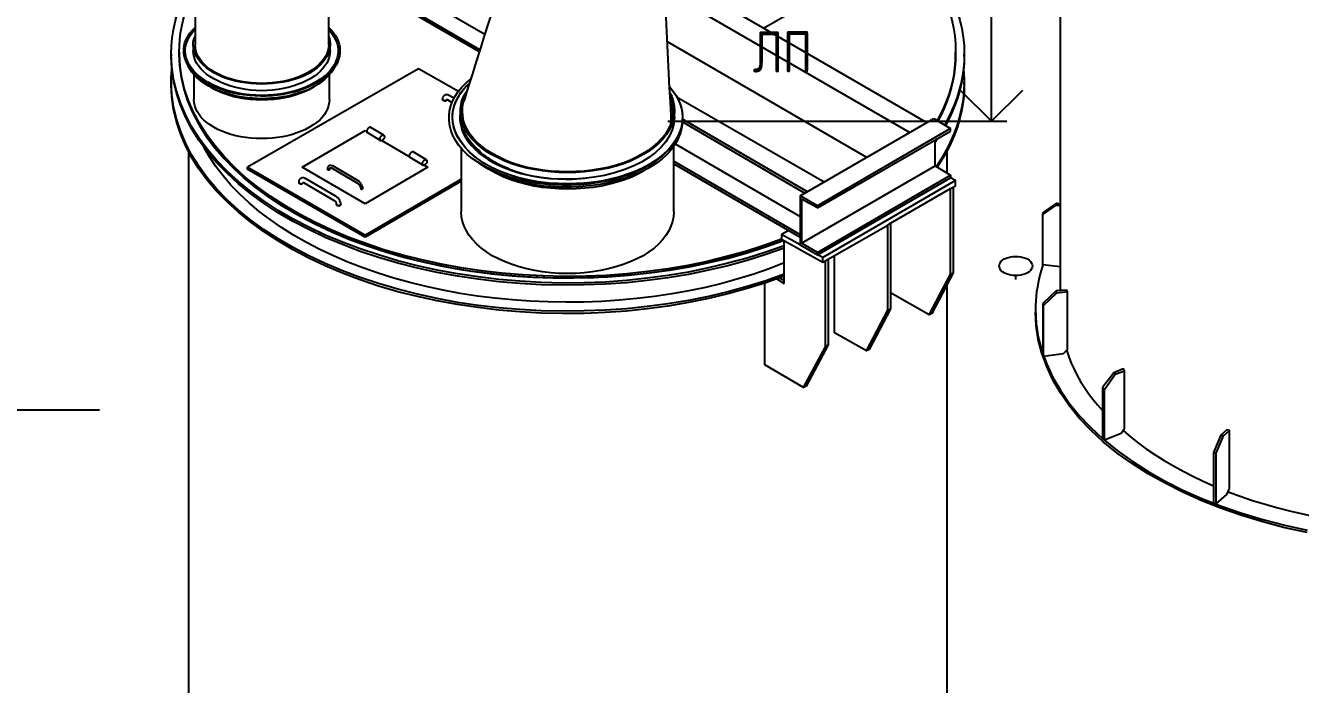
# Model space of a CAD drawing. Header units: metres. Extents: x 20 to 415, y 5 to 292.
# Drawn here: x 209.27 to 241.41, y 129.3 to 145.91 of the extents above; entities that cross this region are included whole.
import ezdxf

# ---------------------------------------------------------------- set-up
doc = ezdxf.new("R2010")
doc.units = ezdxf.units.M
for name, color, linetype in [('ВОЗДУХОВОДЫ', 7, 'Continuous'), ('ОБОЗНАЧЕНИЯ', 7, 'Continuous'), ('ОБОРУДОВАНИЕ', 8, 'Continuous')]:
    doc.layers.add(name, color=color, linetype=linetype)
doc.styles.add('GOST', font='isocpeur.ttf')

msp = doc.modelspace()

# ---------------------------------------------------------------- linework, layer by layer
at = {"layer": 'ВОЗДУХОВОДЫ'}
for points in [[(213.544, 158.511), (213.544, 145.42)], [(216.913, 145.42), (216.913, 158.511)], [(221.372, 147.348), (221.266, 147.011), (221.161, 146.676), (221.055, 146.34), (220.95, 146.006), (220.844, 145.671), (220.738, 145.337), (220.633, 145.002), (220.527, 144.667), (220.422, 144.332), (220.316, 143.995)], [(225.546, 143.626), (225.526, 143.983), (225.507, 144.339), (225.489, 144.694), (225.471, 145.049), (225.454, 145.403), (225.436, 145.758), (225.418, 146.112), (225.4, 146.468), (225.381, 146.823), (225.361, 147.18)], [(216.612, 144.464), (216.508, 144.407), (216.397, 144.354), (216.281, 144.307), (216.158, 144.264), (216.031, 144.228), (215.9, 144.197), (215.764, 144.171), (215.625, 144.151), (215.483, 144.137), (215.338, 144.129), (215.197, 144.127), (215.055, 144.131), (214.914, 144.141), (214.775, 144.156), (214.638, 144.177), (214.504, 144.204), (214.374, 144.236), (214.248, 144.274), (214.128, 144.316), (214.014, 144.364), (213.902, 144.421), (213.799, 144.481), (213.704, 144.543), (213.617, 144.609), (213.54, 144.678), (213.472, 144.75), (213.413, 144.825), (213.363, 144.903), (213.323, 144.984), (213.293, 145.068), (213.269, 145.149), (213.256, 145.23), (213.255, 145.312), (213.265, 145.394), (213.287, 145.474), (213.318, 145.554), (213.36, 145.633), (213.412, 145.709), (213.473, 145.784), (213.544, 145.856)], [(216.913, 145.856), (216.979, 145.789), (217.036, 145.721), (217.084, 145.652), (217.124, 145.58), (217.154, 145.508), (217.176, 145.434), (217.19, 145.36), (217.195, 145.286), (217.193, 145.21), (217.182, 145.135), (217.162, 145.055), (217.134, 144.978), (217.097, 144.904), (217.051, 144.831), (216.997, 144.762), (216.935, 144.696), (216.866, 144.633), (216.788, 144.573), (216.704, 144.517), (216.612, 144.464)], [(216.913, 145.42), (216.903, 145.315), (216.872, 145.212), (216.823, 145.112), (216.755, 145.015), (216.67, 144.923), (216.569, 144.837), (216.453, 144.757), (216.323, 144.685), (216.18, 144.62), (216.025, 144.565)], [(216.947, 145.269), (216.941, 145.189), (216.925, 145.111), (216.898, 145.034), (216.862, 144.958), (216.815, 144.886), (216.759, 144.815), (216.693, 144.748), (216.619, 144.683), (216.536, 144.622), (216.444, 144.565), (216.345, 144.512), (216.24, 144.463), (216.128, 144.419), (216.011, 144.379), (215.889, 144.345), (215.762, 144.316), (215.632, 144.294), (215.497, 144.277), (215.36, 144.267), (215.22, 144.263), (215.085, 144.267), (214.952, 144.277), (214.82, 144.294), (214.692, 144.316), (214.567, 144.345), (214.446, 144.379), (214.329, 144.419), (214.218, 144.463), (214.113, 144.512), (214.014, 144.565), (213.917, 144.622), (213.831, 144.683), (213.753, 144.748), (213.686, 144.815), (213.628, 144.886), (213.58, 144.958), (213.543, 145.034), (213.516, 145.111), (213.499, 145.189), (213.494, 145.269)], [(224.976, 142.369), (224.815, 142.283), (224.643, 142.204), (224.462, 142.134), (224.273, 142.073), (224.077, 142.019), (223.874, 141.975), (223.665, 141.938), (223.452, 141.911), (223.235, 141.893), (223.015, 141.883), (222.794, 141.883), (222.574, 141.891), (222.356, 141.909), (222.142, 141.935), (221.932, 141.971), (221.727, 142.016), (221.529, 142.07), (221.339, 142.133), (221.158, 142.204), (220.986, 142.285), (220.822, 142.369), (220.669, 142.46), (220.53, 142.557), (220.405, 142.659), (220.293, 142.767), (220.196, 142.88), (220.114, 142.998), (220.048, 143.12), (219.998, 143.246), (219.964, 143.375), (219.947, 143.501), (219.946, 143.628), (219.96, 143.753), (219.991, 143.878), (220.037, 144.001), (220.099, 144.122), (220.177, 144.239), (220.269, 144.353), (220.377, 144.462), (220.5, 144.565)], [(225.831, 143.643), (225.827, 143.483), (225.798, 143.326), (225.743, 143.173), (225.664, 143.024), (225.562, 142.88), (225.438, 142.743), (225.293, 142.612), (225.128, 142.489), (224.944, 142.374), (224.741, 142.269), (224.519, 142.179), (224.285, 142.102), (224.041, 142.038), (223.789, 141.986), (223.53, 141.948), (223.266, 141.924), (222.999, 141.913), (222.73, 141.916), (222.461, 141.934), (222.193, 141.967), (221.932, 142.014), (221.682, 142.075), (221.445, 142.148), (221.222, 142.234), (221.014, 142.332), (220.822, 142.44), (220.649, 142.559), (220.495, 142.688), (220.361, 142.826), (220.249, 142.973), (220.156, 143.12), (220.09, 143.271), (220.049, 143.424), (220.034, 143.577), (220.044, 143.731), (220.079, 143.884), (220.139, 144.035), (220.224, 144.182), (220.333, 144.326), (220.467, 144.464)], [(225.512, 144.347), (225.592, 144.251), (225.661, 144.152), (225.718, 144.052), (225.765, 143.95), (225.799, 143.846), (225.822, 143.741), (225.834, 143.635), (225.834, 143.527), (225.821, 143.418), (225.797, 143.308), (225.761, 143.203), (225.715, 143.101), (225.658, 143.001), (225.59, 142.903), (225.512, 142.807), (225.424, 142.714), (225.326, 142.624), (225.219, 142.536), (225.102, 142.451), (224.976, 142.369)], [(221.808, 142.168), (221.66, 142.211), (221.517, 142.258), (221.379, 142.311), (221.248, 142.367), (221.123, 142.428), (221.004, 142.493), (220.892, 142.561), (220.788, 142.634), (220.69, 142.709), (220.601, 142.788), (220.52, 142.875), (220.45, 142.963), (220.389, 143.053), (220.338, 143.144), (220.297, 143.237), (220.266, 143.33), (220.243, 143.425), (220.23, 143.519), (220.227, 143.615), (220.232, 143.71)], [(220.232, 143.71), (220.232, 143.696), (220.232, 143.682), (220.232, 143.669), (220.232, 143.656), (220.232, 143.643), (220.232, 143.631), (220.232, 143.618), (220.232, 143.605), (220.232, 143.591), (220.232, 143.576), (220.234, 143.516), (220.24, 143.456), (220.25, 143.396), (220.264, 143.336), (220.282, 143.277), (220.305, 143.218), (220.331, 143.16), (220.361, 143.102), (220.395, 143.045), (220.433, 142.989), (220.476, 142.935), (220.522, 142.881), (220.571, 142.828), (220.624, 142.776), (220.681, 142.725), (220.74, 142.676), (220.802, 142.627), (220.867, 142.579), (220.934, 142.532), (221.003, 142.487), (221.075, 142.447), (221.148, 142.41), (221.223, 142.375), (221.3, 142.341), (221.378, 142.309), (221.458, 142.278), (221.54, 142.249), (221.622, 142.221), (221.706, 142.194), (221.791, 142.168)], [(225.529, 143.928), (225.539, 143.903), (225.547, 143.878), (225.555, 143.853), (225.562, 143.828), (225.569, 143.802), (225.575, 143.777), (225.581, 143.752), (225.586, 143.727), (225.591, 143.702), (225.596, 143.677)], [(220.232, 143.677), (220.232, 143.667), (220.232, 143.657), (220.232, 143.646), (220.232, 143.636), (220.232, 143.626), (220.232, 143.616), (220.232, 143.606), (220.232, 143.596), (220.232, 143.586), (220.232, 143.576), (220.237, 143.456), (220.259, 143.336), (220.299, 143.217), (220.356, 143.101), (220.429, 142.987), (220.517, 142.877), (220.619, 142.772), (220.735, 142.671), (220.863, 142.576), (221.003, 142.487), (221.16, 142.405), (221.327, 142.33), (221.504, 142.263), (221.689, 142.204), (221.881, 142.153), (222.079, 142.111), (222.28, 142.078), (222.485, 142.054), (222.691, 142.039), (222.897, 142.034), (222.948, 142.034), (223, 142.036), (223.052, 142.038), (223.104, 142.041), (223.157, 142.045), (223.21, 142.049), (223.262, 142.053), (223.315, 142.058), (223.366, 142.062), (223.417, 142.068)], [(225.546, 143.626), (225.546, 143.606), (225.546, 143.586), (225.545, 143.566), (225.545, 143.546), (225.544, 143.526), (225.542, 143.506), (225.54, 143.486), (225.537, 143.465), (225.533, 143.445), (225.529, 143.425)], [(225.546, 143.442), (225.546, 143.457), (225.546, 143.472), (225.546, 143.487), (225.546, 143.501), (225.546, 143.515), (225.546, 143.529), (225.546, 143.542), (225.546, 143.554), (225.546, 143.566), (225.546, 143.576), (225.546, 143.581), (225.546, 143.586), (225.546, 143.591), (225.546, 143.596), (225.546, 143.601), (225.546, 143.606), (225.546, 143.611), (225.546, 143.616), (225.546, 143.621), (225.546, 143.626)]]:
    msp.add_lwpolyline(points, dxfattribs=at)
at = {"layer": 'ОБОЗНАЧЕНИЯ'}
for points in [[(233.625, 143.492), (233.625, 146.258), (240.078, 146.258)], [(232.837, 144.28), (233.625, 143.492), (234.413, 144.28)], [(225.462, 143.492), (234.01, 143.492)], [(233.943, 139.671), (233.898, 139.702), (233.863, 139.736), (233.838, 139.772), (233.823, 139.809), (233.818, 139.847), (233.823, 139.884), (233.838, 139.921), (233.863, 139.957), (233.898, 139.991), (233.943, 140.023), (233.996, 140.045), (234.053, 140.063), (234.112, 140.075), (234.174, 140.083), (234.237, 140.085), (234.299, 140.083), (234.361, 140.075), (234.421, 140.063), (234.477, 140.045), (234.53, 140.023), (234.575, 139.991), (234.611, 139.957), (234.636, 139.921), (234.651, 139.884), (234.656, 139.847), (234.651, 139.809), (234.636, 139.772), (234.611, 139.736), (234.575, 139.702), (234.53, 139.671), (234.477, 139.648), (234.421, 139.63), (234.361, 139.618), (234.299, 139.61), (234.237, 139.608), (234.174, 139.61), (234.112, 139.618), (234.053, 139.63), (233.996, 139.648), (233.943, 139.671), (233.943, 139.671)], [(234.228, 139.604), (234.228, 139.503)], [(204.677, 133.452), (204.677, 136.218), (211.13, 136.218)]]:
    msp.add_lwpolyline(points, dxfattribs=at)
at = {"layer": 'ОБОРУДОВАНИЕ'}
for points in [[(235.351, 154.438), (235.351, 139.218)], [(230.306, 148.957), (230.532, 148.803), (230.748, 148.645), (230.954, 148.482), (231.15, 148.315), (231.335, 148.144), (231.509, 147.968), (231.673, 147.789), (231.826, 147.606), (231.968, 147.42), (232.1, 147.23), (232.219, 147.038), (232.325, 146.844), (232.418, 146.648), (232.499, 146.451), (232.567, 146.252), (232.622, 146.051), (232.665, 145.849), (232.696, 145.646), (232.714, 145.441), (232.72, 145.236)], [(230.34, 149.074), (230.581, 148.911), (230.812, 148.744), (231.033, 148.573), (231.243, 148.398), (231.442, 148.219), (231.63, 148.036), (231.807, 147.849), (231.972, 147.658), (232.125, 147.463), (232.267, 147.264), (232.392, 147.066), (232.504, 146.866), (232.604, 146.663), (232.691, 146.457), (232.766, 146.25), (232.827, 146.04), (232.875, 145.829), (232.91, 145.615), (232.931, 145.401), (232.938, 145.185)], [(216.913, 147.968), (220.852, 145.688)], [(227.876, 145.839), (231.262, 147.8)], [(216.913, 147.515), (220.718, 145.303)], [(216.913, 147.448), (220.702, 145.252)], [(212.941, 145.185), (212.947, 145.39), (212.965, 145.594), (212.995, 145.795), (213.037, 145.995), (213.092, 146.193), (213.158, 146.39), (213.236, 146.585), (213.327, 146.779), (213.43, 146.972), (213.544, 147.163)], [(231.982, 143.459), (225.764, 147.063)], [(213.142, 145.236), (213.146, 145.396), (213.158, 145.557), (213.178, 145.718), (213.206, 145.878), (213.242, 146.038), (213.287, 146.197), (213.339, 146.356), (213.399, 146.514), (213.468, 146.671), (213.544, 146.828)], [(225.428, 146.761), (231.563, 143.207)], [(213.293, 145.269), (213.295, 145.324), (213.303, 145.379), (213.315, 145.435), (213.333, 145.489), (213.356, 145.544), (213.383, 145.597), (213.416, 145.651), (213.454, 145.703), (213.496, 145.755), (213.544, 145.805)], [(213.494, 145.42), (213.494, 145.445), (213.496, 145.468), (213.498, 145.491), (213.502, 145.514), (213.506, 145.535), (213.512, 145.556), (213.519, 145.577), (213.526, 145.597), (213.535, 145.618), (213.544, 145.638)], [(216.913, 145.805), (216.933, 145.78), (216.953, 145.755), (216.973, 145.73), (216.992, 145.705), (217.01, 145.68), (217.027, 145.655), (217.043, 145.629), (217.057, 145.604), (217.07, 145.579), (217.081, 145.554)], [(216.913, 145.638), (216.918, 145.618), (216.923, 145.597), (216.928, 145.577), (216.932, 145.556), (216.936, 145.535), (216.94, 145.514), (216.943, 145.491), (216.945, 145.468), (216.946, 145.445), (216.947, 145.42)], [(213.494, 145.42), (213.494, 145.269)], [(216.947, 145.42), (216.941, 145.345), (216.925, 145.27), (216.898, 145.195), (216.862, 145.121), (216.815, 145.049), (216.759, 144.978), (216.693, 144.909), (216.619, 144.842), (216.536, 144.778), (216.444, 144.716), (216.345, 144.663), (216.24, 144.615), (216.128, 144.573), (216.011, 144.536), (215.889, 144.504), (215.762, 144.478), (215.632, 144.458), (215.497, 144.443), (215.36, 144.434), (215.22, 144.431), (215.085, 144.434), (214.952, 144.443), (214.82, 144.458), (214.692, 144.478), (214.567, 144.504), (214.446, 144.536), (214.329, 144.573), (214.218, 144.615), (214.113, 144.663), (214.014, 144.716), (213.917, 144.778), (213.831, 144.842), (213.753, 144.909), (213.686, 144.978), (213.628, 145.049), (213.58, 145.121), (213.543, 145.195), (213.516, 145.27), (213.499, 145.345), (213.494, 145.42)], [(216.913, 145.42), (216.908, 145.345), (216.892, 145.27), (216.865, 145.195), (216.828, 145.123), (216.781, 145.051), (216.725, 144.982), (216.66, 144.915), (216.585, 144.851), (216.502, 144.79), (216.41, 144.733), (216.316, 144.68), (216.214, 144.632), (216.106, 144.59), (215.992, 144.553), (215.872, 144.521), (215.748, 144.495), (215.62, 144.475), (215.489, 144.46), (215.356, 144.451), (215.22, 144.448), (215.09, 144.451), (214.96, 144.46), (214.831, 144.475), (214.705, 144.495), (214.581, 144.521), (214.461, 144.553), (214.345, 144.59), (214.235, 144.632), (214.129, 144.68), (214.03, 144.733), (213.939, 144.79), (213.857, 144.851), (213.785, 144.915), (213.722, 144.982), (213.668, 145.051), (213.624, 145.123), (213.589, 145.195), (213.564, 145.27), (213.549, 145.345), (213.544, 145.42)], [(216.947, 145.269), (216.947, 145.42)], [(217.081, 145.554), (217.095, 145.528), (217.107, 145.502), (217.118, 145.475), (217.126, 145.447), (217.133, 145.418), (217.139, 145.389), (217.143, 145.359), (217.146, 145.329), (217.147, 145.299), (217.148, 145.269)], [(225.445, 145.504), (230.474, 142.587)], [(228.395, 140.358), (227.936, 140.194), (227.463, 140.046), (226.979, 139.913), (226.484, 139.796), (225.98, 139.694), (225.466, 139.607), (224.945, 139.536), (224.418, 139.481), (223.886, 139.442), (223.35, 139.419), (222.808, 139.417), (222.269, 139.431), (221.734, 139.461), (221.203, 139.508), (220.679, 139.57), (220.16, 139.648), (219.649, 139.743), (219.147, 139.854), (218.654, 139.98), (218.17, 140.123), (217.705, 140.276), (217.256, 140.444), (216.824, 140.626), (216.41, 140.821), (216.015, 141.028), (215.639, 141.248), (215.283, 141.479), (214.949, 141.721), (214.637, 141.973), (214.349, 142.235), (214.085, 142.51), (213.848, 142.79), (213.638, 143.075), (213.455, 143.365), (213.299, 143.66), (213.171, 143.959), (213.071, 144.261), (212.999, 144.566), (212.955, 144.875), (212.941, 145.185)], [(212.941, 145.185), (212.941, 145.135)], [(228.395, 140.291), (227.936, 140.132), (227.463, 139.986), (226.979, 139.854), (226.484, 139.737), (225.98, 139.635), (225.466, 139.549), (224.945, 139.478), (224.418, 139.424), (223.886, 139.388), (223.35, 139.369), (222.808, 139.363), (222.269, 139.374), (221.734, 139.403), (221.203, 139.449), (220.679, 139.511), (220.16, 139.59), (219.649, 139.684), (219.147, 139.793), (218.654, 139.917), (218.17, 140.056), (217.705, 140.213), (217.256, 140.384), (216.824, 140.567), (216.41, 140.762), (216.015, 140.97), (215.639, 141.189), (215.283, 141.421), (214.949, 141.664), (214.637, 141.919), (214.349, 142.185), (214.085, 142.455), (213.848, 142.733), (213.638, 143.017), (213.455, 143.308), (213.299, 143.603), (213.171, 143.903), (213.071, 144.207), (212.999, 144.514), (212.955, 144.824), (212.941, 145.135)], [(213.142, 145.236), (213.142, 145.185)], [(228.328, 140.525), (227.879, 140.362), (227.417, 140.214), (226.942, 140.081), (226.457, 139.963), (225.963, 139.861), (225.46, 139.775), (224.949, 139.704), (224.432, 139.649), (223.91, 139.61), (223.383, 139.587), (222.852, 139.584), (222.323, 139.597), (221.797, 139.625), (221.277, 139.668), (220.762, 139.727), (220.254, 139.802), (219.753, 139.892), (219.261, 139.998), (218.778, 140.119), (218.305, 140.257), (217.845, 140.41), (217.401, 140.576), (216.974, 140.756), (216.564, 140.948), (216.174, 141.152), (215.803, 141.368), (215.452, 141.594), (215.123, 141.831), (214.817, 142.079), (214.533, 142.336), (214.274, 142.605), (214.041, 142.88), (213.833, 143.161), (213.652, 143.446), (213.498, 143.735), (213.371, 144.029), (213.271, 144.326), (213.2, 144.627), (213.156, 144.93), (213.142, 145.236)], [(227.993, 140.358), (227.544, 140.209), (227.082, 140.075), (226.608, 139.954), (226.124, 139.849), (225.632, 139.759), (225.132, 139.683), (224.625, 139.623), (224.114, 139.579), (223.599, 139.55), (223.082, 139.536), (222.564, 139.539), (222.048, 139.558), (221.534, 139.593), (221.024, 139.644), (220.519, 139.71), (220.021, 139.792), (219.531, 139.89), (219.05, 140.003), (218.579, 140.131), (218.12, 140.274), (217.675, 140.427), (217.246, 140.593), (216.834, 140.772), (216.439, 140.964), (216.063, 141.167), (215.705, 141.381), (215.368, 141.605), (215.051, 141.84), (214.756, 142.083), (214.483, 142.336), (214.234, 142.601), (214.009, 142.872), (213.809, 143.149), (213.634, 143.43), (213.486, 143.717), (213.363, 144.006), (213.267, 144.298), (213.198, 144.593), (213.156, 144.889), (213.142, 145.185)], [(213.142, 145.185), (213.156, 144.879), (213.2, 144.575), (213.271, 144.273), (213.371, 143.974), (213.498, 143.679), (213.652, 143.388), (213.833, 143.103), (214.041, 142.824), (214.274, 142.551), (214.533, 142.285), (214.821, 142.029), (215.132, 141.781), (215.463, 141.544), (215.816, 141.317), (216.188, 141.102), (216.58, 140.898), (216.99, 140.706), (217.417, 140.526), (217.861, 140.36), (218.321, 140.207), (218.799, 140.069), (219.287, 139.947), (219.784, 139.842), (220.289, 139.752), (220.8, 139.679), (221.317, 139.622), (221.838, 139.58), (222.362, 139.555), (222.889, 139.546), (223.417, 139.553), (223.948, 139.576), (224.474, 139.615), (224.993, 139.67), (225.506, 139.741), (226.011, 139.828), (226.507, 139.93), (226.992, 140.047), (227.467, 140.18), (227.929, 140.328), (228.378, 140.492)], [(217.148, 145.269), (217.142, 145.179), (217.124, 145.091), (217.095, 145.004), (217.054, 144.919), (217.001, 144.837), (216.938, 144.759), (216.864, 144.683), (216.779, 144.611), (216.684, 144.544), (216.578, 144.481), (216.469, 144.419), (216.352, 144.363), (216.228, 144.313), (216.098, 144.269), (215.962, 144.232), (215.821, 144.201), (215.676, 144.177), (215.527, 144.16), (215.375, 144.15), (215.22, 144.146), (215.07, 144.15), (214.922, 144.16), (214.775, 144.177), (214.631, 144.201), (214.491, 144.232), (214.355, 144.269), (214.224, 144.313), (214.097, 144.363), (213.977, 144.419), (213.863, 144.481), (213.761, 144.544), (213.668, 144.611), (213.584, 144.683), (213.51, 144.759), (213.446, 144.837), (213.392, 144.919), (213.349, 145.004), (213.318, 145.091), (213.299, 145.179), (213.293, 145.269)], [(216.947, 145.269), (216.941, 145.189), (216.925, 145.111), (216.898, 145.034), (216.862, 144.958), (216.815, 144.886), (216.759, 144.815), (216.693, 144.748), (216.619, 144.683), (216.536, 144.622), (216.444, 144.565), (216.345, 144.512), (216.24, 144.463), (216.128, 144.419), (216.011, 144.379), (215.889, 144.345), (215.762, 144.316), (215.632, 144.294), (215.497, 144.277), (215.36, 144.267), (215.22, 144.263), (215.085, 144.267), (214.952, 144.277), (214.82, 144.294), (214.692, 144.316), (214.567, 144.345), (214.446, 144.379), (214.329, 144.419), (214.218, 144.463), (214.113, 144.512), (214.014, 144.565), (213.917, 144.622), (213.831, 144.683), (213.753, 144.748), (213.686, 144.815), (213.628, 144.886), (213.58, 144.958), (213.543, 145.034), (213.516, 145.111), (213.499, 145.189), (213.494, 145.269)], [(232.72, 145.236), (232.715, 145.06), (232.702, 144.884), (232.679, 144.709), (232.646, 144.534), (232.605, 144.36), (232.553, 144.187), (232.492, 144.015), (232.422, 143.845), (232.341, 143.676), (232.25, 143.509)], [(232.72, 145.185), (232.715, 145.014), (232.702, 144.843), (232.679, 144.673), (232.647, 144.503), (232.607, 144.333), (232.557, 144.163), (232.498, 143.994), (232.43, 143.826), (232.353, 143.659), (232.267, 143.492)], [(232.267, 143.492), (232.353, 143.659), (232.43, 143.826), (232.498, 143.994), (232.557, 144.163), (232.607, 144.333), (232.647, 144.503), (232.679, 144.673), (232.702, 144.843), (232.715, 145.014), (232.72, 145.185)], [(232.938, 145.185), (232.933, 145.004), (232.918, 144.823), (232.892, 144.643), (232.857, 144.462), (232.812, 144.282), (232.757, 144.103), (232.691, 143.924), (232.616, 143.746), (232.53, 143.568), (232.435, 143.392)], [(232.938, 145.135), (232.933, 144.954), (232.918, 144.775), (232.893, 144.597), (232.859, 144.42), (232.816, 144.245), (232.764, 144.071), (232.703, 143.898), (232.633, 143.727), (232.555, 143.559), (232.468, 143.392)], [(232.72, 145.185), (232.72, 145.236)], [(232.938, 145.135), (232.938, 145.185)], [(212.941, 144.481), (212.941, 144.512), (212.941, 144.543), (212.941, 144.575), (212.942, 144.608), (212.943, 144.64), (212.944, 144.673), (212.946, 144.706), (212.949, 144.738), (212.953, 144.769), (212.958, 144.8)], [(217.064, 144.867), (217.025, 144.797), (216.98, 144.73), (216.927, 144.665), (216.868, 144.602), (216.802, 144.542), (216.73, 144.484), (216.651, 144.429), (216.566, 144.376), (216.474, 144.327), (216.377, 144.28), (216.274, 144.241), (216.168, 144.206), (216.058, 144.174), (215.946, 144.145), (215.83, 144.121), (215.712, 144.1), (215.592, 144.084), (215.469, 144.072), (215.346, 144.065), (215.22, 144.062), (215.1, 144.065), (214.98, 144.072), (214.86, 144.084), (214.742, 144.1), (214.625, 144.121), (214.511, 144.145), (214.399, 144.174), (214.289, 144.206), (214.183, 144.241), (214.081, 144.28), (213.983, 144.327), (213.89, 144.376), (213.803, 144.429), (213.722, 144.484), (213.647, 144.542), (213.579, 144.602), (213.517, 144.665), (213.463, 144.73), (213.416, 144.797), (213.377, 144.867)], [(219.176, 144.816), (214.868, 142.336)], [(220.182, 144.247), (219.176, 144.816)], [(232.921, 144.8), (232.921, 144.769), (232.923, 144.738), (232.925, 144.706), (232.927, 144.673), (232.929, 144.64), (232.932, 144.608), (232.934, 144.575), (232.936, 144.543), (232.937, 144.512), (232.938, 144.481)], [(228.395, 139.637), (227.936, 139.474), (227.463, 139.326), (226.979, 139.193), (226.484, 139.076), (225.98, 138.975), (225.466, 138.89), (224.945, 138.821), (224.418, 138.769), (223.886, 138.734), (223.35, 138.715), (222.808, 138.709), (222.269, 138.719), (221.734, 138.746), (221.203, 138.791), (220.679, 138.851), (220.16, 138.929), (219.649, 139.023), (219.147, 139.133), (218.654, 139.26), (218.17, 139.402), (217.705, 139.556), (217.256, 139.723), (216.824, 139.905), (216.41, 140.1), (216.015, 140.308), (215.639, 140.527), (215.283, 140.758), (214.949, 141), (214.637, 141.253), (214.349, 141.514), (214.085, 141.789), (213.848, 142.071), (213.638, 142.358), (213.455, 142.65), (213.299, 142.948), (213.171, 143.249), (213.071, 143.553), (212.999, 143.861), (212.955, 144.17), (212.941, 144.481)], [(212.941, 144.481), (212.941, 144.414)], [(228.395, 139.587), (227.936, 139.423), (227.463, 139.275), (226.979, 139.142), (226.484, 139.025), (225.98, 138.923), (225.466, 138.836), (224.945, 138.765), (224.418, 138.71), (223.886, 138.671), (223.35, 138.648), (222.808, 138.646), (222.269, 138.66), (221.734, 138.69), (221.203, 138.736), (220.679, 138.797), (220.16, 138.874), (219.649, 138.966), (219.147, 139.074), (218.654, 139.197), (218.17, 139.335), (217.705, 139.493), (217.256, 139.665), (216.824, 139.849), (216.41, 140.046), (216.015, 140.255), (215.639, 140.476), (215.283, 140.708), (214.949, 140.95), (214.637, 141.202), (214.349, 141.464), (214.085, 141.735), (213.848, 142.012), (213.638, 142.297), (213.455, 142.587), (213.299, 142.883), (213.171, 143.183), (213.071, 143.487), (212.999, 143.794), (212.955, 144.103), (212.941, 144.414)], [(213.511, 144.666), (213.511, 144.045)], [(216.511, 144.347), (216.411, 144.289), (216.303, 144.237), (216.187, 144.19), (216.064, 144.148), (215.935, 144.112), (215.8, 144.083), (215.661, 144.059), (215.517, 144.043), (215.37, 144.032), (215.22, 144.029), (215.075, 144.032), (214.932, 144.043), (214.791, 144.059), (214.654, 144.083), (214.521, 144.112), (214.393, 144.148), (214.27, 144.19), (214.155, 144.237), (214.046, 144.289), (213.946, 144.347)], [(216.93, 144.045), (216.93, 144.666)], [(220.031, 143.593), (220.036, 143.683), (220.049, 143.774), (220.071, 143.864), (220.102, 143.953), (220.142, 144.041), (220.19, 144.129), (220.247, 144.215), (220.312, 144.3), (220.385, 144.383), (220.467, 144.464)], [(225.512, 144.364), (225.537, 144.329), (225.562, 144.295), (225.587, 144.262), (225.611, 144.229), (225.634, 144.196), (225.656, 144.164), (225.677, 144.131), (225.696, 144.097), (225.714, 144.063), (225.73, 144.029)], [(232.938, 144.481), (232.93, 144.26), (232.908, 144.041), (232.871, 143.823), (232.82, 143.606), (232.756, 143.392), (232.677, 143.179), (232.585, 142.969), (232.481, 142.761), (232.363, 142.555), (232.234, 142.352)], [(232.938, 144.414), (232.931, 144.203), (232.91, 143.99), (232.875, 143.778), (232.826, 143.567), (232.764, 143.356), (232.688, 143.147), (232.598, 142.94), (232.496, 142.735), (232.38, 142.534), (232.25, 142.336)], [(232.938, 144.414), (232.938, 144.481)], [(216.93, 144.045), (216.925, 143.965), (216.91, 143.887), (216.885, 143.81), (216.85, 143.735), (216.804, 143.662), (216.749, 143.592), (216.684, 143.524), (216.608, 143.46), (216.523, 143.399), (216.427, 143.341), (216.328, 143.289), (216.223, 143.241), (216.112, 143.199), (215.995, 143.162), (215.874, 143.13), (215.749, 143.104), (215.62, 143.083), (215.489, 143.068), (215.356, 143.059), (215.22, 143.056), (215.085, 143.059), (214.952, 143.068), (214.82, 143.083), (214.692, 143.104), (214.567, 143.13), (214.446, 143.162), (214.329, 143.199), (214.218, 143.241), (214.113, 143.289), (214.014, 143.341), (213.922, 143.399), (213.839, 143.46), (213.764, 143.524), (213.699, 143.592), (213.643, 143.662), (213.596, 143.735), (213.559, 143.81), (213.532, 143.887), (213.516, 143.965), (213.511, 144.045)], [(219.947, 144.146), (219.947, 144.146), (219.945, 144.146), (219.943, 144.146), (219.94, 144.147), (219.937, 144.148), (219.933, 144.15), (219.928, 144.152), (219.924, 144.155), (219.919, 144.158), (219.914, 144.163), (219.908, 144.163), (219.902, 144.163), (219.895, 144.162), (219.887, 144.162), (219.878, 144.161), (219.869, 144.159), (219.86, 144.157), (219.85, 144.154), (219.84, 144.151), (219.83, 144.146), (219.825, 144.141), (219.82, 144.136), (219.815, 144.13), (219.81, 144.125), (219.805, 144.119), (219.8, 144.112), (219.795, 144.105), (219.79, 144.097), (219.785, 144.088), (219.78, 144.079), (219.78, 144.074), (219.78, 144.071), (219.78, 144.068), (219.78, 144.065), (219.78, 144.062), (219.78, 144.06), (219.78, 144.057), (219.78, 144.054), (219.78, 144.05), (219.78, 144.045)], [(219.897, 144.045), (219.897, 144.045), (219.897, 144.044), (219.896, 144.042), (219.896, 144.04), (219.895, 144.037), (219.893, 144.035), (219.891, 144.032), (219.888, 144.03), (219.885, 144.029), (219.88, 144.029), (219.88, 144.028), (219.878, 144.027), (219.876, 144.025), (219.873, 144.023), (219.87, 144.02), (219.866, 144.018), (219.861, 144.016), (219.857, 144.014), (219.852, 144.012), (219.847, 144.012), (219.842, 144.012), (219.837, 144.012), (219.832, 144.012), (219.827, 144.013), (219.822, 144.014), (219.816, 144.016), (219.811, 144.018), (219.806, 144.02), (219.801, 144.024), (219.796, 144.029), (219.796, 144.029), (219.795, 144.029), (219.793, 144.029), (219.791, 144.03), (219.788, 144.031), (219.785, 144.032), (219.783, 144.035), (219.781, 144.037), (219.78, 144.041), (219.78, 144.045)], [(219.78, 144.045), (219.78, 144.045), (219.78, 144.045)], [(219.78, 144.045), (219.78, 144.045), (219.781, 144.04), (219.783, 144.036), (219.787, 144.031), (219.793, 144.026), (219.799, 144.022), (219.805, 144.019), (219.812, 144.016), (219.818, 144.014), (219.824, 144.012), (219.83, 144.012), (219.83, 144.012), (219.832, 144.012), (219.834, 144.012), (219.836, 144.012), (219.838, 144.012), (219.841, 144.012), (219.843, 144.012), (219.845, 144.012), (219.846, 144.012), (219.847, 144.012)], [(219.847, 144.012), (219.847, 144.012), (219.849, 144.012), (219.85, 144.012), (219.853, 144.012), (219.855, 144.012), (219.858, 144.012), (219.86, 144.012), (219.862, 144.012), (219.863, 144.012), (219.863, 144.012), (219.868, 144.016), (219.872, 144.02), (219.875, 144.023), (219.878, 144.025), (219.88, 144.027), (219.883, 144.028), (219.886, 144.028), (219.889, 144.028), (219.892, 144.029), (219.897, 144.029), (219.897, 144.029), (219.897, 144.03), (219.897, 144.032), (219.897, 144.035), (219.897, 144.037), (219.897, 144.04), (219.897, 144.042), (219.897, 144.044), (219.897, 144.045), (219.897, 144.045)], [(219.88, 144.045), (219.897, 144.045)], [(219.897, 144.045), (220.014, 143.962)], [(220.065, 144.079), (219.947, 144.146)], [(220.232, 143.744), (220.234, 143.804), (220.24, 143.862), (220.25, 143.92), (220.263, 143.977), (220.28, 144.033), (220.301, 144.088), (220.325, 144.141), (220.352, 144.194), (220.383, 144.246), (220.417, 144.297)], [(220.282, 143.744), (220.283, 143.784), (220.285, 143.824), (220.288, 143.864), (220.293, 143.905), (220.299, 143.945), (220.308, 143.985), (220.319, 144.025), (220.332, 144.066), (220.348, 144.106), (220.366, 144.146)], [(225.512, 144.213), (225.517, 144.208), (225.521, 144.203), (225.524, 144.198), (225.526, 144.193), (225.529, 144.188), (225.531, 144.183), (225.534, 144.178), (225.537, 144.173), (225.541, 144.168), (225.546, 144.163)], [(225.529, 144.112), (225.543, 144.077), (225.555, 144.042), (225.566, 144.007), (225.574, 143.971), (225.581, 143.934), (225.587, 143.898), (225.591, 143.86), (225.594, 143.822), (225.595, 143.783), (225.596, 143.744)], [(225.546, 144.163), (225.56, 144.123), (225.574, 144.082), (225.586, 144.042), (225.597, 144.001), (225.607, 143.96), (225.615, 143.918), (225.621, 143.875), (225.626, 143.832), (225.629, 143.788), (225.63, 143.744)], [(225.68, 144.112), (229.401, 141.967)], [(225.73, 144.029), (225.749, 143.984), (225.766, 143.94), (225.781, 143.897), (225.794, 143.853), (225.806, 143.811), (225.815, 143.768), (225.822, 143.725), (225.827, 143.682), (225.83, 143.638), (225.831, 143.593)], [(220.232, 143.744), (220.232, 143.593)], [(225.63, 143.744), (225.621, 143.623), (225.596, 143.503), (225.554, 143.385), (225.497, 143.268), (225.424, 143.155), (225.336, 143.045), (225.234, 142.939), (225.117, 142.838), (224.986, 142.743), (224.842, 142.654), (224.686, 142.568), (224.519, 142.491), (224.344, 142.423), (224.16, 142.365), (223.968, 142.315), (223.77, 142.274), (223.566, 142.242), (223.358, 142.22), (223.146, 142.206), (222.931, 142.202), (222.72, 142.206), (222.512, 142.22), (222.306, 142.242), (222.104, 142.274), (221.906, 142.315), (221.714, 142.365), (221.529, 142.423), (221.351, 142.491), (221.181, 142.568), (221.02, 142.654), (220.876, 142.743), (220.745, 142.838), (220.628, 142.939), (220.526, 143.045), (220.438, 143.155), (220.365, 143.268), (220.307, 143.385), (220.266, 143.503), (220.241, 143.623), (220.232, 143.744)], [(220.282, 143.744), (220.282, 143.754), (220.282, 143.764), (220.282, 143.774), (220.282, 143.784), (220.282, 143.794), (220.282, 143.804), (220.282, 143.814), (220.282, 143.824), (220.282, 143.834), (220.282, 143.844), (220.283, 143.859), (220.284, 143.874), (220.287, 143.89), (220.29, 143.905), (220.293, 143.92), (220.297, 143.935), (220.301, 143.95), (220.306, 143.965), (220.311, 143.98), (220.316, 143.995)], [(225.596, 143.744), (225.588, 143.624), (225.562, 143.505), (225.521, 143.389), (225.465, 143.274), (225.393, 143.163), (225.306, 143.056), (225.206, 142.952), (225.092, 142.853), (224.965, 142.759), (224.825, 142.671), (224.669, 142.585), (224.502, 142.508), (224.327, 142.44), (224.144, 142.381), (223.953, 142.332), (223.757, 142.291), (223.555, 142.259), (223.35, 142.236), (223.141, 142.223), (222.931, 142.218), (222.721, 142.223), (222.514, 142.236), (222.31, 142.259), (222.111, 142.291), (221.917, 142.332), (221.729, 142.381), (221.548, 142.44), (221.374, 142.508), (221.209, 142.585), (221.054, 142.671), (220.91, 142.759), (220.78, 142.853), (220.665, 142.952), (220.565, 143.056), (220.479, 143.163), (220.409, 143.274), (220.354, 143.389), (220.314, 143.505), (220.291, 143.624), (220.282, 143.744)], [(225.63, 143.593), (225.63, 143.744)], [(225.831, 143.593), (225.822, 143.458), (225.795, 143.326), (225.751, 143.196), (225.69, 143.07), (225.613, 142.948), (225.519, 142.829), (225.41, 142.715), (225.286, 142.605), (225.146, 142.501), (224.993, 142.403), (224.821, 142.312), (224.64, 142.23), (224.449, 142.157), (224.25, 142.094), (224.044, 142.04), (223.83, 141.996), (223.612, 141.962), (223.388, 141.937), (223.161, 141.922), (222.931, 141.917), (222.701, 141.922), (222.474, 141.937), (222.25, 141.962), (222.032, 141.996), (221.82, 142.04), (221.615, 142.094), (221.418, 142.157), (221.231, 142.23), (221.053, 142.312), (220.886, 142.403), (220.732, 142.501), (220.591, 142.605), (220.465, 142.715), (220.353, 142.829), (220.257, 142.948), (220.178, 143.07), (220.114, 143.196), (220.068, 143.326), (220.04, 143.458), (220.031, 143.593)], [(220.232, 143.593), (220.232, 143.588), (220.232, 143.583), (220.232, 143.578), (220.232, 143.573), (220.232, 143.568), (220.232, 143.563), (220.232, 143.558), (220.232, 143.553), (220.232, 143.548), (220.232, 143.543), (220.237, 143.528), (220.241, 143.514), (220.244, 143.501), (220.246, 143.488), (220.249, 143.476), (220.251, 143.463), (220.254, 143.45), (220.257, 143.437), (220.261, 143.423), (220.266, 143.408), (220.266, 143.393), (220.268, 143.378), (220.27, 143.364), (220.273, 143.349), (220.276, 143.335), (220.28, 143.322), (220.285, 143.309), (220.289, 143.296), (220.294, 143.285), (220.299, 143.274), (220.309, 143.259), (220.318, 143.244), (220.325, 143.23), (220.333, 143.215), (220.339, 143.201), (220.345, 143.188), (220.351, 143.174), (220.356, 143.162), (220.361, 143.151), (220.366, 143.14), (220.376, 143.125), (220.386, 143.11), (220.396, 143.096), (220.407, 143.081), (220.417, 143.067), (220.427, 143.053), (220.437, 143.04), (220.447, 143.028), (220.457, 143.017), (220.467, 143.006), (220.487, 142.981), (220.507, 142.956), (220.528, 142.931), (220.549, 142.906), (220.572, 142.88), (220.595, 142.855), (220.619, 142.83), (220.645, 142.805), (220.672, 142.78), (220.702, 142.755), (220.712, 142.74), (220.723, 142.726), (220.736, 142.714), (220.749, 142.701), (220.762, 142.69), (220.776, 142.679), (220.791, 142.668), (220.806, 142.658), (220.821, 142.647), (220.836, 142.637), (220.851, 142.627), (220.868, 142.616), (220.885, 142.604), (220.902, 142.591), (220.919, 142.579), (220.937, 142.566), (220.954, 142.554), (220.971, 142.542), (220.988, 142.531), (221.003, 142.52), (221.038, 142.5), (221.074, 142.48), (221.109, 142.46), (221.145, 142.441), (221.181, 142.422), (221.218, 142.403), (221.256, 142.385), (221.293, 142.368), (221.332, 142.351), (221.372, 142.336), (221.413, 142.316), (221.454, 142.297), (221.496, 142.28), (221.539, 142.262), (221.582, 142.246), (221.624, 142.23), (221.667, 142.214), (221.709, 142.198), (221.75, 142.183), (221.791, 142.168)], [(225.831, 143.509), (225.825, 143.404), (225.809, 143.3), (225.782, 143.198), (225.744, 143.097), (225.697, 142.998), (225.639, 142.901), (225.571, 142.806), (225.494, 142.714), (225.407, 142.624), (225.311, 142.537), (225.202, 142.454), (225.084, 142.376), (224.96, 142.303), (224.829, 142.235), (224.691, 142.172), (224.547, 142.114), (224.398, 142.062), (224.243, 142.014), (224.084, 141.971), (223.92, 141.933), (223.748, 141.901), (223.574, 141.875), (223.399, 141.855), (223.223, 141.841), (223.046, 141.833), (222.869, 141.831), (222.691, 141.835), (222.513, 141.845), (222.336, 141.861), (222.16, 141.883), (221.991, 141.916), (221.825, 141.954), (221.663, 141.996), (221.507, 142.044), (221.355, 142.097), (221.21, 142.155), (221.071, 142.218), (220.94, 142.285), (220.817, 142.358), (220.702, 142.436)], [(225.63, 143.593), (225.616, 143.433), (225.574, 143.277), (225.506, 143.124), (225.413, 142.977), (225.294, 142.837), (225.152, 142.703), (224.986, 142.579), (224.797, 142.464), (224.587, 142.361), (224.356, 142.269), (224.114, 142.191), (223.862, 142.128), (223.602, 142.081), (223.336, 142.049), (223.067, 142.032), (222.796, 142.031), (222.526, 142.046), (222.259, 142.076), (221.996, 142.122), (221.741, 142.185)], [(228.982, 141.716), (225.831, 143.543)], [(225.831, 143.509), (225.831, 143.543)], [(225.831, 143.476), (228.915, 141.682)], [(228.798, 141.615), (232.167, 143.559)], [(232.167, 143.559), (232.586, 143.308)], [(216.243, 142.336), (217.835, 143.258)], [(217.835, 143.258), (217.869, 143.224)], [(217.919, 143.325), (217.914, 143.324), (217.909, 143.321), (217.904, 143.317), (217.899, 143.311), (217.894, 143.304), (217.889, 143.296), (217.884, 143.287), (217.879, 143.278), (217.874, 143.268), (217.869, 143.258), (217.869, 143.252), (217.869, 143.246), (217.869, 143.239), (217.87, 143.233), (217.871, 143.226), (217.872, 143.22), (217.874, 143.215), (217.877, 143.211), (217.881, 143.208), (217.886, 143.207)], [(217.886, 143.207), (218.221, 143.006)], [(217.953, 143.341), (217.952, 143.341), (217.951, 143.341), (217.949, 143.341), (217.946, 143.34), (217.942, 143.339), (217.938, 143.338), (217.934, 143.336), (217.929, 143.333), (217.924, 143.329), (217.919, 143.325)], [(218.305, 143.14), (217.953, 143.341)], [(218.221, 143.006), (218.216, 143.011), (218.213, 143.016), (218.21, 143.022), (218.208, 143.027), (218.206, 143.033), (218.205, 143.04), (218.205, 143.047), (218.204, 143.055), (218.204, 143.064), (218.204, 143.073), (218.209, 143.079), (218.214, 143.085), (218.219, 143.092), (218.224, 143.099), (218.229, 143.107), (218.234, 143.114), (218.239, 143.122), (218.244, 143.129), (218.249, 143.135), (218.254, 143.14)], [(218.305, 143.14), (218.309, 143.135), (218.313, 143.128), (218.315, 143.121), (218.317, 143.113), (218.317, 143.105), (218.317, 143.096), (218.315, 143.086), (218.313, 143.076), (218.309, 143.067), (218.305, 143.056), (218.295, 143.046), (218.285, 143.037), (218.275, 143.028), (218.266, 143.019), (218.256, 143.013), (218.248, 143.007), (218.24, 143.003), (218.233, 143.002), (218.226, 143.003), (218.221, 143.006)], [(218.254, 143.14), (218.259, 143.14), (218.264, 143.14), (218.269, 143.14), (218.274, 143.14), (218.279, 143.14), (218.284, 143.14), (218.289, 143.14), (218.295, 143.14), (218.3, 143.14), (218.305, 143.14)], [(232.586, 143.308), (229.233, 141.364)], [(229.233, 141.313), (232.586, 143.241)], [(232.586, 143.241), (232.586, 143.308)], [(228.395, 139.922), (228.018, 139.777), (227.63, 139.643), (227.232, 139.52), (226.826, 139.408), (226.411, 139.308), (225.989, 139.22), (225.56, 139.143), (225.124, 139.078), (224.684, 139.025), (224.238, 138.983), (223.79, 138.954), (223.34, 138.937), (222.89, 138.932), (222.441, 138.939), (221.992, 138.958), (221.546, 138.989), (221.102, 139.033), (220.662, 139.088), (220.227, 139.155), (219.796, 139.235), (219.373, 139.326), (218.958, 139.428), (218.553, 139.541), (218.158, 139.664), (217.772, 139.798), (217.398, 139.943), (217.036, 140.098), (216.686, 140.264), (216.349, 140.44), (216.025, 140.626), (215.721, 140.817), (215.432, 141.015), (215.16, 141.222), (214.905, 141.436), (214.667, 141.657), (214.448, 141.884), (214.247, 142.116), (214.065, 142.353), (213.903, 142.594), (213.762, 142.839)], [(218.254, 143.006), (218.942, 142.604)], [(220.249, 142.822), (220.249, 141.213)], [(225.613, 141.213), (225.613, 142.872)], [(225.646, 142.922), (228.798, 141.095)], [(232.267, 143.056), (232.258, 143.046), (232.249, 143.036), (232.241, 143.026), (232.234, 143.016), (232.228, 143.006), (232.221, 142.996), (232.216, 142.986), (232.21, 142.976), (232.205, 142.966), (232.2, 142.956)], [(232.2, 142.369), (232.2, 143.023)], [(213.377, 142.721), (213.377, 126.529)], [(218.992, 142.704), (218.987, 142.703), (218.982, 142.701), (218.977, 142.696), (218.972, 142.691), (218.967, 142.684), (218.962, 142.675), (218.957, 142.667), (218.952, 142.657), (218.947, 142.647), (218.942, 142.637), (218.942, 142.632), (218.942, 142.626), (218.942, 142.619), (218.943, 142.612), (218.944, 142.606), (218.945, 142.6), (218.947, 142.595), (218.95, 142.591), (218.954, 142.588), (218.958, 142.587)], [(218.958, 142.587), (219.294, 142.386)], [(219.042, 142.721), (219.037, 142.721), (219.032, 142.721), (219.027, 142.721), (219.022, 142.72), (219.017, 142.719), (219.012, 142.718), (219.007, 142.716), (219.002, 142.713), (218.997, 142.709), (218.992, 142.704)], [(219.377, 142.52), (219.042, 142.721)], [(219.294, 142.386), (219.289, 142.391), (219.285, 142.396), (219.283, 142.402), (219.28, 142.407), (219.279, 142.413), (219.278, 142.42), (219.277, 142.427), (219.277, 142.435), (219.277, 142.443), (219.277, 142.453), (219.282, 142.459), (219.287, 142.465), (219.292, 142.472), (219.297, 142.479), (219.302, 142.487), (219.307, 142.494), (219.312, 142.501), (219.317, 142.508), (219.322, 142.515), (219.327, 142.52)], [(219.377, 142.52), (219.382, 142.515), (219.385, 142.508), (219.388, 142.501), (219.389, 142.493), (219.39, 142.485), (219.389, 142.475), (219.388, 142.466), (219.385, 142.456), (219.382, 142.446), (219.377, 142.436), (219.367, 142.426), (219.357, 142.417), (219.348, 142.407), (219.338, 142.399), (219.329, 142.392), (219.321, 142.387), (219.313, 142.383), (219.305, 142.382), (219.299, 142.382), (219.294, 142.386)], [(219.327, 142.52), (219.332, 142.52), (219.337, 142.52), (219.342, 142.52), (219.347, 142.52), (219.352, 142.52), (219.357, 142.52), (219.362, 142.52), (219.367, 142.52), (219.372, 142.52), (219.377, 142.52)], [(225.613, 142.487), (228.798, 140.643)], [(225.613, 142.42), (228.798, 140.576)], [(232.502, 142.185), (232.502, 142.721)], [(214.868, 142.336), (217.835, 140.626)], [(214.868, 142.285), (214.868, 142.336)], [(217.835, 140.576), (214.868, 142.285)], [(217.835, 141.414), (216.243, 142.336)], [(217.014, 142.369), (217.009, 142.369), (217.006, 142.369), (217.003, 142.369), (217, 142.369), (216.997, 142.369), (216.995, 142.369), (216.992, 142.369), (216.989, 142.369), (216.985, 142.369), (216.98, 142.369), (216.975, 142.374), (216.969, 142.377), (216.962, 142.38), (216.954, 142.381), (216.947, 142.382), (216.939, 142.381), (216.932, 142.38), (216.925, 142.377), (216.919, 142.374), (216.913, 142.369), (216.908, 142.364), (216.903, 142.359), (216.899, 142.354), (216.894, 142.348), (216.89, 142.342), (216.887, 142.336), (216.884, 142.328), (216.882, 142.32), (216.88, 142.312), (216.88, 142.302), (216.88, 142.302), (216.88, 142.3), (216.88, 142.299), (216.88, 142.296), (216.88, 142.294), (216.88, 142.291), (216.88, 142.289), (216.88, 142.287), (216.88, 142.286), (216.88, 142.285)], [(216.93, 142.285), (216.93, 142.285), (216.93, 142.285), (216.93, 142.284), (216.93, 142.282), (216.93, 142.28), (216.93, 142.277), (216.93, 142.275), (216.93, 142.272), (216.93, 142.27), (216.93, 142.269), (216.93, 142.269), (216.926, 142.269), (216.922, 142.269), (216.919, 142.269), (216.916, 142.269), (216.913, 142.269), (216.911, 142.269), (216.908, 142.269), (216.905, 142.269), (216.901, 142.269), (216.897, 142.269), (216.896, 142.269), (216.895, 142.269), (216.893, 142.269), (216.891, 142.27), (216.888, 142.271), (216.886, 142.272), (216.884, 142.275), (216.882, 142.277), (216.88, 142.281), (216.88, 142.285)], [(216.88, 142.285), (216.88, 142.285), (216.882, 142.284), (216.884, 142.282), (216.887, 142.28), (216.89, 142.277), (216.894, 142.275), (216.899, 142.272), (216.903, 142.27), (216.908, 142.269), (216.913, 142.269), (216.918, 142.269), (216.922, 142.27), (216.924, 142.272), (216.926, 142.275), (216.928, 142.277), (216.929, 142.28), (216.93, 142.282), (216.93, 142.284), (216.93, 142.285), (216.93, 142.285)], [(216.93, 142.285), (216.93, 142.286), (216.93, 142.287), (216.93, 142.289), (216.93, 142.291), (216.93, 142.294), (216.93, 142.296), (216.93, 142.299), (216.93, 142.3), (216.93, 142.302), (216.93, 142.302), (216.935, 142.303), (216.938, 142.304), (216.941, 142.306), (216.943, 142.308), (216.945, 142.311), (216.946, 142.313), (216.946, 142.315), (216.947, 142.317), (216.947, 142.318), (216.947, 142.319), (216.947, 142.319), (216.949, 142.319), (216.951, 142.319), (216.953, 142.319), (216.955, 142.319), (216.958, 142.319), (216.96, 142.319), (216.962, 142.319), (216.963, 142.319), (216.964, 142.319), (216.964, 142.319), (216.965, 142.319), (216.967, 142.319), (216.969, 142.319), (216.972, 142.319), (216.975, 142.319), (216.977, 142.319), (216.979, 142.319), (216.98, 142.319), (216.98, 142.319)], [(216.98, 142.319), (217.634, 141.933)], [(217.668, 141.984), (217.014, 142.369)], [(219.411, 142.336), (217.835, 141.414)], [(219.327, 142.386), (219.411, 142.336)], [(224.875, 142.252), (224.719, 142.165), (224.551, 142.087), (224.373, 142.018), (224.186, 141.956), (223.991, 141.904), (223.789, 141.861), (223.581, 141.827), (223.368, 141.803), (223.151, 141.788), (222.931, 141.783), (222.715, 141.788), (222.502, 141.803), (222.292, 141.827), (222.086, 141.861), (221.885, 141.904), (221.691, 141.956), (221.505, 142.018), (221.328, 142.087), (221.16, 142.165), (221.003, 142.252)], [(228.831, 140.425), (232.2, 142.369)], [(229.233, 140.19), (232.586, 142.135)], [(232.2, 142.369), (232.586, 142.135)], [(232.586, 142.135), (232.586, 142.068)], [(216.327, 142.051), (216.322, 142.051), (216.318, 142.051), (216.315, 142.051), (216.312, 142.052), (216.31, 142.053), (216.307, 142.054), (216.305, 142.056), (216.302, 142.059), (216.298, 142.063), (216.293, 142.068), (216.283, 142.068), (216.273, 142.067), (216.263, 142.067), (216.254, 142.066), (216.245, 142.065), (216.236, 142.064), (216.229, 142.062), (216.221, 142.059), (216.215, 142.055), (216.209, 142.051), (216.2, 142.046), (216.191, 142.041), (216.184, 142.035), (216.177, 142.03), (216.172, 142.024), (216.167, 142.017), (216.164, 142.01), (216.161, 142.002), (216.16, 141.993), (216.159, 141.984), (216.159, 141.979), (216.159, 141.975), (216.159, 141.972), (216.159, 141.969), (216.159, 141.967), (216.159, 141.964), (216.159, 141.962), (216.159, 141.959), (216.159, 141.955), (216.159, 141.95)], [(216.159, 141.95), (216.159, 141.95), (216.159, 141.95)], [(216.159, 141.95), (216.159, 141.946), (216.159, 141.942), (216.16, 141.939), (216.16, 141.937), (216.161, 141.936), (216.163, 141.935), (216.165, 141.934), (216.168, 141.934), (216.171, 141.933), (216.176, 141.933), (216.181, 141.929), (216.186, 141.925), (216.191, 141.923), (216.196, 141.92), (216.201, 141.919), (216.206, 141.918), (216.211, 141.917), (216.216, 141.917), (216.221, 141.917), (216.226, 141.917), (216.227, 141.917), (216.228, 141.918), (216.23, 141.92), (216.233, 141.923), (216.237, 141.925), (216.241, 141.928), (216.245, 141.93), (216.25, 141.932), (216.255, 141.933), (216.26, 141.933), (216.26, 141.934), (216.26, 141.935), (216.26, 141.937), (216.26, 141.939), (216.26, 141.942), (216.26, 141.944), (216.26, 141.947), (216.26, 141.948), (216.26, 141.95), (216.26, 141.95)], [(216.159, 141.95), (216.159, 141.95), (216.16, 141.945), (216.161, 141.94), (216.164, 141.936), (216.167, 141.931), (216.172, 141.927), (216.177, 141.924), (216.184, 141.921), (216.191, 141.918), (216.2, 141.917), (216.209, 141.917)], [(216.209, 141.917), (216.214, 141.917), (216.218, 141.917), (216.221, 141.917), (216.224, 141.917), (216.226, 141.917), (216.229, 141.917), (216.231, 141.917), (216.235, 141.917), (216.238, 141.917), (216.243, 141.917), (216.243, 141.921), (216.245, 141.925), (216.247, 141.928), (216.249, 141.93), (216.251, 141.931), (216.254, 141.932), (216.256, 141.933), (216.258, 141.933), (216.259, 141.933), (216.26, 141.933), (216.26, 141.938), (216.26, 141.942), (216.26, 141.944), (216.26, 141.947), (216.26, 141.948), (216.26, 141.949), (216.26, 141.95), (216.26, 141.95), (216.26, 141.95), (216.26, 141.95)], [(216.26, 141.95), (216.276, 141.95)], [(216.276, 141.95), (217.047, 141.498)], [(217.098, 141.598), (216.327, 142.051)], [(217.634, 141.933), (217.639, 141.933), (217.642, 141.933), (217.645, 141.933), (217.647, 141.932), (217.649, 141.931), (217.65, 141.93), (217.65, 141.928), (217.651, 141.925), (217.651, 141.921), (217.651, 141.917), (217.656, 141.916), (217.661, 141.913), (217.666, 141.909), (217.671, 141.904), (217.676, 141.898), (217.681, 141.891), (217.686, 141.885), (217.691, 141.878), (217.696, 141.872), (217.701, 141.866), (217.701, 141.862), (217.701, 141.858), (217.701, 141.855), (217.701, 141.852), (217.701, 141.85), (217.701, 141.847), (217.701, 141.844), (217.701, 141.841), (217.701, 141.837), (217.701, 141.833), (217.706, 141.832), (217.709, 141.831), (217.712, 141.829), (217.714, 141.826), (217.716, 141.822), (217.717, 141.818), (217.717, 141.814), (217.718, 141.809), (217.718, 141.804), (217.718, 141.799)], [(217.768, 141.799), (217.768, 141.804), (217.768, 141.809), (217.768, 141.814), (217.768, 141.818), (217.768, 141.822), (217.768, 141.826), (217.768, 141.829), (217.768, 141.831), (217.768, 141.832), (217.768, 141.833), (217.763, 141.848), (217.756, 141.865), (217.749, 141.881), (217.741, 141.897), (217.733, 141.912), (217.724, 141.927), (217.714, 141.94), (217.704, 141.951), (217.694, 141.961), (217.684, 141.967), (217.684, 141.971), (217.683, 141.975), (217.681, 141.978), (217.679, 141.98), (217.676, 141.982), (217.673, 141.983), (217.671, 141.983), (217.669, 141.984), (217.668, 141.984), (217.668, 141.984)], [(217.768, 141.799), (217.751, 141.799), (217.751, 141.795), (217.75, 141.791), (217.748, 141.788), (217.746, 141.786), (217.743, 141.785), (217.741, 141.784), (217.738, 141.783), (217.737, 141.783), (217.735, 141.783), (217.735, 141.783), (217.734, 141.787), (217.733, 141.791), (217.731, 141.794), (217.729, 141.796), (217.726, 141.797), (217.724, 141.798), (217.722, 141.799), (217.72, 141.799), (217.718, 141.799), (217.718, 141.799)], [(217.718, 141.799), (217.718, 141.799), (217.718, 141.798), (217.718, 141.796), (217.719, 141.793), (217.72, 141.791), (217.722, 141.788), (217.724, 141.786), (217.727, 141.784), (217.73, 141.783), (217.735, 141.783), (217.74, 141.783), (217.745, 141.784), (217.749, 141.786), (217.754, 141.788), (217.758, 141.791), (217.761, 141.793), (217.764, 141.796), (217.766, 141.798), (217.768, 141.799), (217.768, 141.799)], [(217.835, 140.626), (220.249, 142.034)], [(220.249, 141.984), (217.835, 140.576)], [(229.233, 140.123), (232.586, 142.068)], [(232.72, 142), (229.367, 140.056)], [(232.653, 141.833), (232.653, 139.671), (232.116, 138.648), (232.049, 138.615), (231.077, 139.168)], [(231.077, 140.928), (232.586, 141.799)], [(232.049, 138.615), (232.586, 139.637), (232.586, 141.799)], [(232.653, 141.833), (232.72, 141.866), (232.72, 142), (232.586, 142.068)], [(232.586, 141.799), (232.653, 141.833)], [(217.047, 141.498), (217.081, 141.481), (217.081, 141.476), (217.083, 141.471), (217.085, 141.466), (217.087, 141.461), (217.089, 141.456), (217.092, 141.451), (217.094, 141.446), (217.096, 141.441), (217.097, 141.436), (217.098, 141.431), (217.098, 141.426), (217.098, 141.422), (217.098, 141.419), (217.098, 141.416), (217.098, 141.414), (217.098, 141.411), (217.098, 141.409), (217.098, 141.405), (217.098, 141.402), (217.114, 141.397)], [(217.215, 141.397), (217.215, 141.402), (217.215, 141.407), (217.215, 141.412), (217.215, 141.416), (217.215, 141.42), (217.215, 141.424), (217.215, 141.427), (217.215, 141.429), (217.215, 141.43), (217.215, 141.431), (217.21, 141.446), (217.205, 141.461), (217.199, 141.475), (217.194, 141.49), (217.188, 141.504), (217.181, 141.518), (217.174, 141.53), (217.166, 141.543), (217.158, 141.554), (217.148, 141.565), (217.143, 141.565), (217.138, 141.566), (217.133, 141.569), (217.128, 141.572), (217.123, 141.575), (217.118, 141.579), (217.113, 141.584), (217.108, 141.588), (217.103, 141.593), (217.098, 141.598)], [(228.798, 141.615), (228.798, 140.375)], [(229.233, 141.364), (228.798, 141.615)], [(229.233, 141.313), (228.831, 141.531)], [(228.831, 141.531), (228.831, 140.425)], [(217.114, 141.397), (217.114, 141.393), (217.115, 141.389), (217.115, 141.386), (217.116, 141.384), (217.117, 141.382), (217.118, 141.381), (217.12, 141.381), (217.123, 141.38), (217.127, 141.38), (217.131, 141.38)], [(217.114, 141.397), (217.114, 141.397), (217.115, 141.393), (217.116, 141.389), (217.118, 141.386), (217.122, 141.383), (217.125, 141.38), (217.129, 141.378), (217.133, 141.375), (217.138, 141.372), (217.143, 141.368), (217.165, 141.364)], [(217.215, 141.397), (217.215, 141.397), (217.215, 141.397), (217.215, 141.395), (217.215, 141.394), (217.214, 141.391), (217.213, 141.389), (217.212, 141.386), (217.209, 141.384), (217.207, 141.382), (217.203, 141.381), (217.198, 141.38), (217.198, 141.38), (217.197, 141.379), (217.195, 141.377), (217.192, 141.374), (217.19, 141.372), (217.187, 141.369), (217.185, 141.367), (217.183, 141.365), (217.182, 141.364), (217.182, 141.364), (217.176, 141.364), (217.171, 141.364), (217.166, 141.364), (217.161, 141.365), (217.156, 141.366), (217.151, 141.367), (217.146, 141.369), (217.141, 141.372), (217.136, 141.376), (217.131, 141.38)], [(217.165, 141.364), (217.182, 141.364), (217.187, 141.368), (217.191, 141.372), (217.196, 141.375), (217.201, 141.378), (217.205, 141.38), (217.208, 141.383), (217.211, 141.386), (217.213, 141.389), (217.215, 141.393), (217.215, 141.397)], [(225.613, 141.213), (225.605, 141.088), (225.581, 140.966), (225.541, 140.846), (225.486, 140.729), (225.416, 140.616), (225.33, 140.505), (225.23, 140.399), (225.115, 140.297), (224.986, 140.199), (224.842, 140.106), (224.681, 140.025), (224.513, 139.95), (224.336, 139.883), (224.152, 139.824), (223.962, 139.773), (223.765, 139.731), (223.563, 139.698), (223.357, 139.674), (223.146, 139.659), (222.931, 139.654), (222.72, 139.659), (222.512, 139.674), (222.306, 139.698), (222.105, 139.731), (221.908, 139.773), (221.718, 139.824), (221.535, 139.883), (221.359, 139.95), (221.193, 140.025), (221.037, 140.106), (220.893, 140.199), (220.762, 140.297), (220.645, 140.399), (220.542, 140.505), (220.454, 140.616), (220.382, 140.729), (220.324, 140.846), (220.283, 140.966), (220.258, 141.088), (220.249, 141.213)], [(229.233, 141.364), (229.233, 141.313)], [(234.916, 141.146), (235.251, 141.38), (235.268, 141.431)], [(234.916, 139.872), (234.916, 141.146), (234.932, 141.196), (235.268, 141.431), (235.351, 141.414)], [(235.251, 141.38), (235.351, 141.38)], [(228.328, 140.643), (228.328, 140.525), (229.367, 139.939), (231.01, 140.877)], [(231.077, 140.928), (231.077, 138.765), (230.541, 137.743), (230.474, 137.709), (229.669, 138.162)], [(230.474, 137.709), (231.01, 138.732), (231.01, 140.877)], [(231.01, 140.877), (231.077, 140.928)], [(217.835, 140.576), (217.835, 140.626)], [(228.378, 140.492), (228.343, 140.477), (228.306, 140.464), (228.269, 140.45), (228.231, 140.437), (228.192, 140.425), (228.153, 140.412), (228.113, 140.4), (228.073, 140.386), (228.033, 140.372), (227.993, 140.358)], [(228.513, 140.743), (228.328, 140.643)], [(228.798, 140.375), (228.328, 140.643)], [(228.395, 139.402), (228.395, 140.492)], [(228.798, 140.375), (229.233, 140.123)], [(229.233, 140.19), (228.831, 140.425)], [(229.233, 140.123), (229.233, 140.19)], [(229.502, 140.006), (229.502, 137.86), (228.948, 136.821), (228.881, 136.788), (227.909, 137.357)], [(228.881, 136.788), (229.434, 137.81), (229.434, 139.972)], [(229.367, 139.939), (229.367, 140.056), (229.233, 140.123)], [(229.669, 138.162), (229.669, 140.106)], [(234.916, 139.872), (234.882, 139.761), (234.851, 139.649), (234.824, 139.536), (234.8, 139.423), (234.78, 139.31), (234.762, 139.197), (234.749, 139.084), (234.739, 138.972), (234.733, 138.86), (234.731, 138.749)], [(235.351, 139.821), (234.916, 139.872)], [(228.295, 139.536), (228.395, 139.486)], [(232.586, 139.637), (232.653, 139.671)], [(227.909, 137.357), (227.909, 139.402)], [(228.211, 139.52), (228.395, 139.402)], [(232.502, 127.887), (232.502, 139.386)], [(234.916, 138.9), (234.916, 137.626), (234.932, 137.575), (235.435, 137.642), (235.536, 137.743), (235.536, 139.201), (235.519, 139.235), (235.251, 139.218), (234.916, 138.9)], [(234.932, 138.849), (235.268, 139.168), (235.251, 139.218)], [(234.932, 137.575), (234.932, 138.849), (234.916, 138.9)], [(235.268, 139.168), (235.536, 139.201)], [(231.01, 138.732), (231.077, 138.765)], [(234.731, 138.749), (234.749, 138.398), (234.803, 138.052), (234.891, 137.709), (235.015, 137.371), (235.171, 137.039), (235.361, 136.713), (235.584, 136.393), (235.838, 136.081), (236.124, 135.776), (236.441, 135.48), (236.792, 135.195), (237.17, 134.924), (237.573, 134.667), (238.001, 134.425), (238.452, 134.198), (238.926, 133.987), (239.42, 133.793), (239.934, 133.617), (240.467, 133.458), (241.017, 133.318), (241.581, 133.192)], [(234.731, 138.749), (234.731, 138.682)], [(241.581, 133.13), (241.017, 133.251), (240.467, 133.396), (239.934, 133.558), (239.42, 133.737), (238.926, 133.932), (238.452, 134.143), (238.001, 134.37), (237.573, 134.61), (237.17, 134.865), (236.792, 135.133), (236.441, 135.413), (236.124, 135.71), (235.838, 136.015), (235.584, 136.329), (235.361, 136.651), (235.171, 136.978), (235.015, 137.311), (234.891, 137.649), (234.803, 137.991), (234.749, 138.335), (234.731, 138.682)], [(229.434, 137.81), (229.502, 137.86)], [(235.428, 137.634), (235.428, 137.634)], [(235.519, 137.709), (235.573, 137.554), (235.636, 137.398), (235.706, 137.243), (235.785, 137.089), (235.871, 136.936), (235.966, 136.785), (236.068, 136.635), (236.179, 136.488), (236.297, 136.343), (236.424, 136.201)], [(236.424, 136.788), (236.424, 135.497), (236.474, 135.463), (236.894, 135.631), (236.977, 135.748), (236.977, 137.207), (236.944, 137.257), (236.709, 137.156), (236.424, 136.788)], [(236.474, 136.737), (236.743, 137.123), (236.709, 137.156)], [(236.743, 137.123), (236.977, 137.207)], [(236.474, 135.463), (236.474, 136.737), (236.424, 136.788)], [(236.944, 135.698), (237.13, 135.539), (237.327, 135.384), (237.535, 135.234), (237.751, 135.088), (237.977, 134.946), (238.211, 134.809), (238.453, 134.676), (238.703, 134.548), (238.96, 134.425), (239.223, 134.307)], [(239.223, 135.145), (239.223, 133.871), (239.29, 133.854), (239.559, 134.089), (239.626, 134.24), (239.626, 135.698), (239.559, 135.715), (239.408, 135.581), (239.223, 135.145)], [(239.475, 135.564), (239.626, 135.698)], [(239.29, 135.128), (239.475, 135.564), (239.408, 135.581)], [(239.29, 133.854), (239.29, 135.128), (239.223, 135.145)], [(239.592, 134.156), (239.897, 134.044), (240.208, 133.939), (240.524, 133.841), (240.845, 133.75), (241.172, 133.666), (241.504, 133.589), (241.841, 133.519), (242.182, 133.456), (242.528, 133.4), (242.878, 133.351)]]:
    msp.add_lwpolyline(points, dxfattribs=at)

# ---------------------------------------------------------------- texts
at = {"layer": 'ОБОЗНАЧЕНИЯ', "style": 'GOST', "width": 0.8}
msp.add_text('ЛП', height=1.0398, dxfattribs=at).set_placement((227.604, 144.721))

doc.saveas('drawing.dxf')
